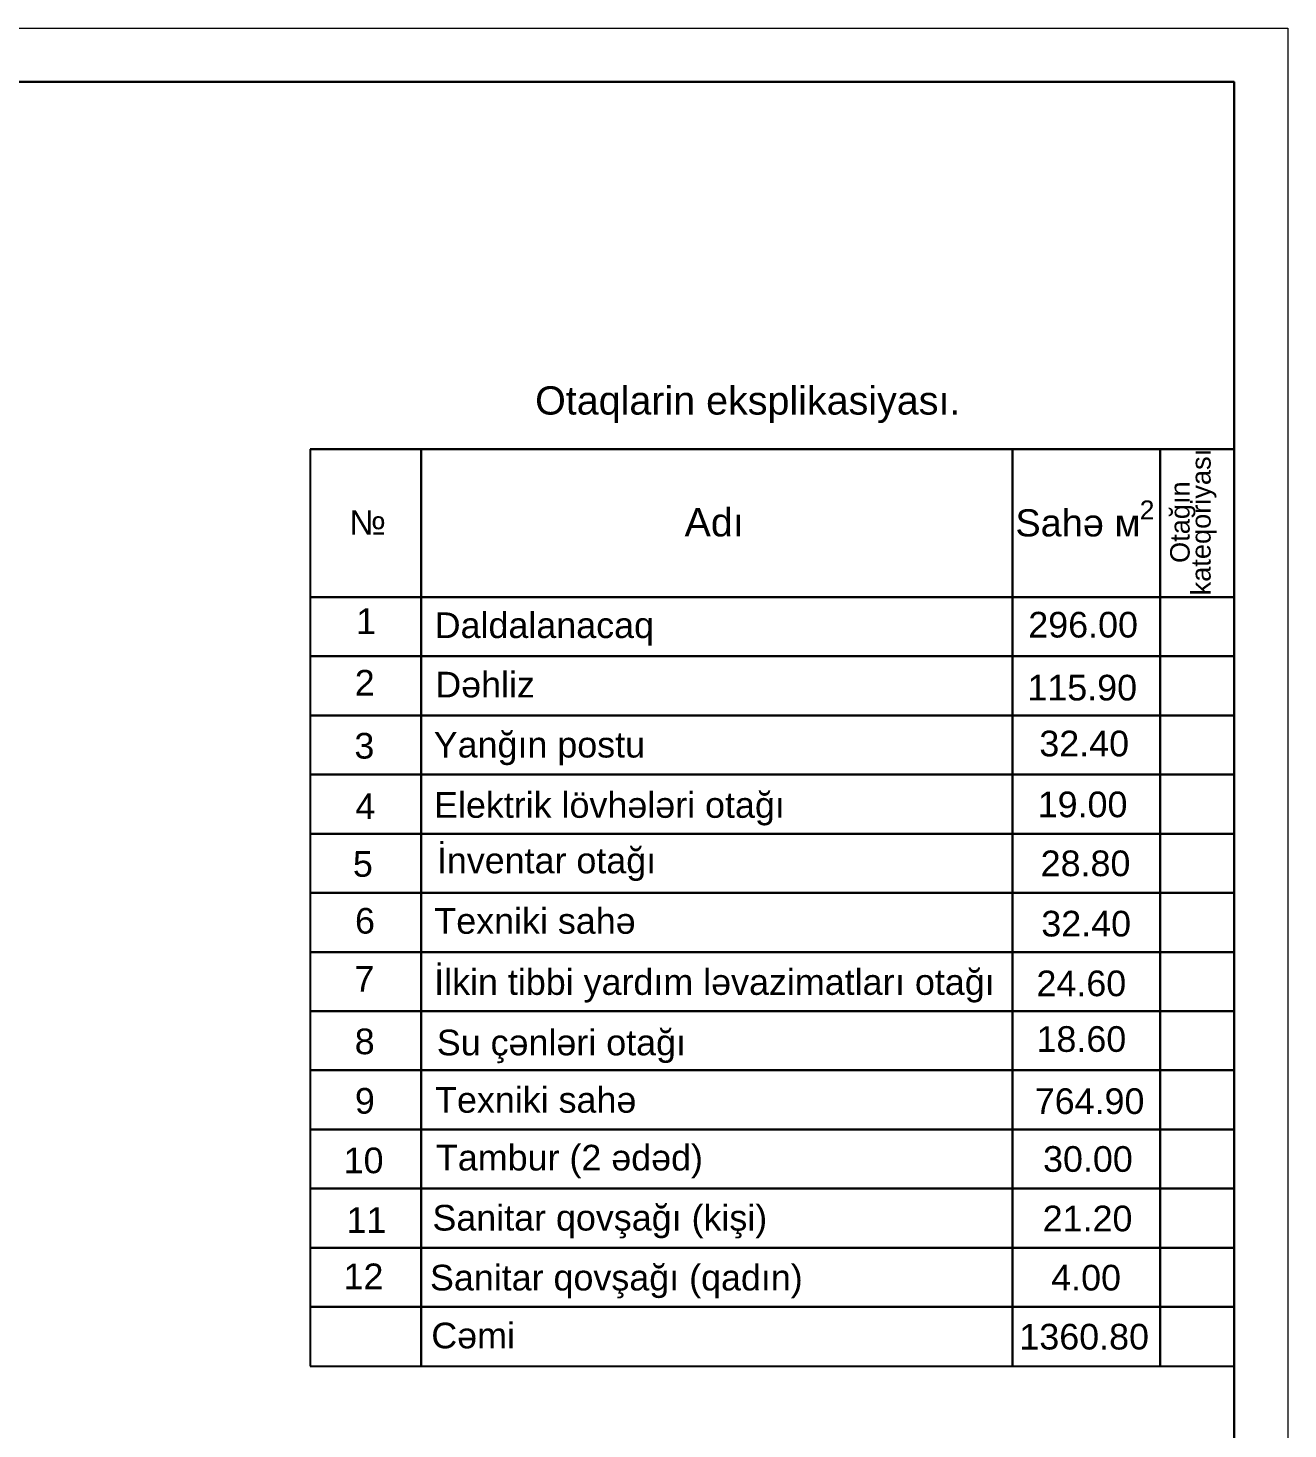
# Model space of a CAD drawing. Header units: millimetres. Extents: x 895788 to 1136524, y -21936 to 400945.
# Drawn here: x 973996 to 998409, y 90870 to 118012 of the extents above; entities that cross this region are included whole.
import ezdxf

# ---------------------------------------------------------------- set-up
doc = ezdxf.new("R2010")
doc.units = ezdxf.units.MM
for name, color, linetype, lineweight in [('0_Ном._пера__21', 7, 'Continuous', 30), ('0_Ном._пера__7_Ном._пера__7', 7, 'Continuous', 60), ('невидимка_Ном._пера__41', 7, 'Continuous', 25), ('перегородка_Ном._пера__7_Ном._пера__7', 7, 'Continuous', 60), ('размер2_Ном._пера__148', 7, 'Continuous', 50)]:
    doc.layers.add(name, color=color, linetype=linetype, lineweight=lineweight)
doc.styles.add('СГЕНЕРИР_СТИЛЬ_1', font='arial.ttf')

msp = doc.modelspace()

# ---------------------------------------------------------------- linework, layer by layer
at = {"lineweight": 30}
msp.add_lwpolyline([(914982.475, 116969.071), (997365.803, 116969.071), (997365.803, 57110.805), (914982.475, 57110.805)], close=True, dxfattribs=at)
at = {"layer": 'невидимка_Ном._пера__41', "color": 7, "linetype": 'Continuous', "lineweight": 20, "flags": 128}
msp.add_lwpolyline([(910811.168, 118011.898), (998408.63, 118011.898), (998408.63, 56067.979), (910811.168, 56067.979)], close=True, dxfattribs=at)
at = {"layer": 'размер2_Ном._пера__148', "linetype": 'Continuous', "lineweight": 25}
for p, q in [((979462.141, 109850.043), (997365.803, 109850.043)), ((979462.141, 109850.043), (979462.141, 106985.457)), ((981610.58, 109850.043), (979462.141, 109850.043)), ((993068.924, 109850.043), (981610.58, 109850.043)), ((981610.58, 109850.043), (981610.58, 106985.457)), ((981610.58, 106985.457), (981610.58, 109850.043)), ((993068.924, 109850.043), (993068.924, 106985.457)), ((995933.51, 109850.043), (993068.924, 109850.043)), ((993068.924, 106985.457), (993068.924, 109850.043)), ((995933.51, 109850.043), (995933.51, 106985.457)), ((997365.803, 109850.043), (995933.51, 109850.043)), ((995933.51, 106985.457), (995933.51, 109850.043)), ((997365.803, 106985.457), (997365.803, 109850.043)), ((981610.58, 106985.457), (979462.141, 106985.457)), ((979462.141, 106985.457), (979462.141, 105839.623)), ((979462.141, 106985.457), (981610.58, 106985.457)), ((993068.924, 106985.457), (981610.58, 106985.457)), ((981610.58, 106985.457), (981610.58, 105839.623)), ((981610.58, 105839.623), (981610.58, 106985.457)), ((981610.58, 106985.457), (993068.924, 106985.457)), ((995933.51, 106985.457), (993068.924, 106985.457)), ((993068.924, 106985.457), (993068.924, 105839.623)), ((993068.924, 105839.623), (993068.924, 106985.457)), ((993068.924, 106985.457), (995933.51, 106985.457)), ((997365.803, 106985.457), (995933.51, 106985.457)), ((995933.51, 106985.457), (995933.51, 105839.623)), ((995933.51, 105839.623), (995933.51, 106985.457)), ((995933.51, 106985.457), (997365.803, 106985.457)), ((997365.803, 105839.623), (997365.803, 106985.457)), ((981610.58, 105839.623), (979462.141, 105839.623)), ((979462.141, 105839.623), (979462.141, 104693.789)), ((979462.141, 105839.623), (981610.58, 105839.623)), ((993068.924, 105839.623), (981610.58, 105839.623)), ((981610.58, 105839.623), (981610.58, 104693.789)), ((981610.58, 104693.789), (981610.58, 105839.623)), ((981610.58, 105839.623), (993068.924, 105839.623)), ((995933.51, 105839.623), (993068.924, 105839.623)), ((993068.924, 105839.623), (993068.924, 104693.789)), ((993068.924, 104693.789), (993068.924, 105839.623)), ((993068.924, 105839.623), (995933.51, 105839.623)), ((997365.803, 105839.623), (995933.51, 105839.623)), ((995933.51, 105839.623), (995933.51, 104693.789)), ((995933.51, 104693.789), (995933.51, 105839.623)), ((995933.51, 105839.623), (997365.803, 105839.623)), ((997365.803, 104693.789), (997365.803, 105839.623)), ((981610.58, 104693.789), (979462.141, 104693.789)), ((979462.141, 104693.789), (979462.141, 103547.954)), ((979462.141, 104693.789), (981610.58, 104693.789)), ((993068.924, 104693.789), (981610.58, 104693.789)), ((981610.58, 104693.789), (981610.58, 103547.954)), ((981610.58, 103547.954), (981610.58, 104693.789)), ((981610.58, 104693.789), (993068.924, 104693.789)), ((995933.51, 104693.789), (993068.924, 104693.789)), ((993068.924, 104693.789), (993068.924, 103547.954)), ((993068.924, 103547.954), (993068.924, 104693.789)), ((993068.924, 104693.789), (995933.51, 104693.789)), ((997365.803, 104693.789), (995933.51, 104693.789)), ((995933.51, 104693.789), (995933.51, 103547.954)), ((995933.51, 103547.954), (995933.51, 104693.789)), ((995933.51, 104693.789), (997365.803, 104693.789)), ((997365.803, 103547.954), (997365.803, 104693.789)), ((981610.58, 103547.954), (979462.141, 103547.954)), ((979462.141, 103547.954), (979462.141, 102402.12)), ((979462.141, 103547.954), (981610.58, 103547.954)), ((993068.924, 103547.954), (981610.58, 103547.954)), ((981610.58, 103547.954), (981610.58, 102402.12)), ((981610.58, 102402.12), (981610.58, 103547.954)), ((981610.58, 103547.954), (993068.924, 103547.954)), ((995933.51, 103547.954), (993068.924, 103547.954)), ((993068.924, 103547.954), (993068.924, 102402.12)), ((993068.924, 102402.12), (993068.924, 103547.954)), ((993068.924, 103547.954), (995933.51, 103547.954)), ((997365.803, 103547.954), (995933.51, 103547.954)), ((995933.51, 103547.954), (995933.51, 102402.12)), ((995933.51, 102402.12), (995933.51, 103547.954)), ((995933.51, 103547.954), (997365.803, 103547.954)), ((997365.803, 102402.12), (997365.803, 103547.954)), ((981610.58, 102402.12), (979462.141, 102402.12)), ((979462.141, 102402.12), (979462.141, 101256.285)), ((979462.141, 102402.12), (981610.58, 102402.12)), ((993068.924, 102402.12), (981610.58, 102402.12)), ((981610.58, 102402.12), (981610.58, 101256.285)), ((981610.58, 101256.285), (981610.58, 102402.12)), ((981610.58, 102402.12), (993068.924, 102402.12)), ((995933.51, 102402.12), (993068.924, 102402.12)), ((993068.924, 102402.12), (993068.924, 101256.285)), ((993068.924, 101256.285), (993068.924, 102402.12)), ((993068.924, 102402.12), (995933.51, 102402.12)), ((997365.803, 102402.12), (995933.51, 102402.12)), ((995933.51, 102402.12), (995933.51, 101256.285)), ((995933.51, 101256.285), (995933.51, 102402.12)), ((995933.51, 102402.12), (997365.803, 102402.12)), ((997365.803, 101256.285), (997365.803, 102402.12)), ((981610.58, 101256.285), (979462.141, 101256.285)), ((979462.141, 101256.285), (979462.141, 100110.451)), ((979462.141, 101256.285), (981610.58, 101256.285)), ((993068.924, 101256.285), (981610.58, 101256.285)), ((981610.58, 101256.285), (981610.58, 100110.451)), ((981610.58, 100110.451), (981610.58, 101256.285)), ((981610.58, 101256.285), (993068.924, 101256.285)), ((995933.51, 101256.285), (993068.924, 101256.285)), ((993068.924, 101256.285), (993068.924, 100110.451)), ((993068.924, 100110.451), (993068.924, 101256.285)), ((993068.924, 101256.285), (995933.51, 101256.285)), ((997365.803, 101256.285), (995933.51, 101256.285)), ((995933.51, 101256.285), (995933.51, 100110.451)), ((995933.51, 100110.451), (995933.51, 101256.285)), ((995933.51, 101256.285), (997365.803, 101256.285)), ((997365.803, 100110.451), (997365.803, 101256.285)), ((981610.58, 100110.451), (979462.141, 100110.451)), ((979462.141, 100110.451), (979462.141, 98964.617)), ((979462.141, 100110.451), (981610.58, 100110.451)), ((993068.924, 100110.451), (981610.58, 100110.451)), ((981610.58, 100110.451), (981610.58, 98964.617)), ((981610.58, 98964.617), (981610.58, 100110.451)), ((981610.58, 100110.451), (993068.924, 100110.451)), ((995933.51, 100110.451), (993068.924, 100110.451)), ((993068.924, 100110.451), (993068.924, 98964.617)), ((993068.924, 98964.617), (993068.924, 100110.451)), ((993068.924, 100110.451), (995933.51, 100110.451)), ((997365.803, 100110.451), (995933.51, 100110.451)), ((995933.51, 100110.451), (995933.51, 98964.617)), ((995933.51, 98964.617), (995933.51, 100110.451)), ((995933.51, 100110.451), (997365.803, 100110.451)), ((997365.803, 98964.617), (997365.803, 100110.451)), ((981610.58, 98964.617), (979462.141, 98964.617)), ((979462.141, 98964.617), (979462.141, 97818.782)), ((979462.141, 98964.617), (981610.58, 98964.617)), ((993068.924, 98964.617), (981610.58, 98964.617)), ((981610.58, 98964.617), (981610.58, 97818.782)), ((981610.58, 97818.782), (981610.58, 98964.617)), ((981610.58, 98964.617), (993068.924, 98964.617)), ((995933.51, 98964.617), (993068.924, 98964.617)), ((993068.924, 98964.617), (993068.924, 97818.782)), ((993068.924, 97818.782), (993068.924, 98964.617)), ((993068.924, 98964.617), (995933.51, 98964.617)), ((997365.803, 98964.617), (995933.51, 98964.617)), ((995933.51, 98964.617), (995933.51, 97818.782)), ((995933.51, 97818.782), (995933.51, 98964.617)), ((995933.51, 98964.617), (997365.803, 98964.617)), ((997365.803, 97818.782), (997365.803, 98964.617)), ((981610.58, 97818.782), (979462.141, 97818.782)), ((979462.141, 97818.782), (979462.141, 96672.948)), ((979462.141, 97818.782), (981610.58, 97818.782)), ((993068.924, 97818.782), (981610.58, 97818.782)), ((981610.58, 97818.782), (981610.58, 96672.948)), ((981610.58, 96672.948), (981610.58, 97818.782)), ((981610.58, 97818.782), (993068.924, 97818.782)), ((995933.51, 97818.782), (993068.924, 97818.782)), ((993068.924, 97818.782), (993068.924, 96672.948)), ((993068.924, 96672.948), (993068.924, 97818.782)), ((993068.924, 97818.782), (995933.51, 97818.782)), ((997365.803, 97818.782), (995933.51, 97818.782)), ((995933.51, 97818.782), (995933.51, 96672.948)), ((995933.51, 96672.948), (995933.51, 97818.782)), ((995933.51, 97818.782), (997365.803, 97818.782)), ((997365.803, 96672.948), (997365.803, 97818.782)), ((981610.58, 96672.948), (979462.141, 96672.948)), ((979462.141, 96672.948), (979462.141, 95527.114)), ((979462.141, 96672.948), (981610.58, 96672.948)), ((993068.924, 96672.948), (981610.58, 96672.948)), ((981610.58, 96672.948), (981610.58, 95527.114)), ((981610.58, 95527.114), (981610.58, 96672.948)), ((981610.58, 96672.948), (993068.924, 96672.948)), ((995933.51, 96672.948), (993068.924, 96672.948)), ((993068.924, 96672.948), (993068.924, 95527.114)), ((993068.924, 95527.114), (993068.924, 96672.948)), ((993068.924, 96672.948), (995933.51, 96672.948)), ((997365.803, 96672.948), (995933.51, 96672.948)), ((995933.51, 96672.948), (995933.51, 95527.114)), ((995933.51, 95527.114), (995933.51, 96672.948)), ((995933.51, 96672.948), (997365.803, 96672.948)), ((997365.803, 95527.114), (997365.803, 96672.948)), ((981610.58, 95527.114), (979462.141, 95527.114)), ((979462.141, 95527.114), (979462.141, 94381.279)), ((979462.141, 95527.114), (981610.58, 95527.114)), ((993068.924, 95527.114), (981610.58, 95527.114)), ((981610.58, 95527.114), (981610.58, 94381.279)), ((981610.58, 94381.279), (981610.58, 95527.114)), ((981610.58, 95527.114), (993068.924, 95527.114)), ((995933.51, 95527.114), (993068.924, 95527.114)), ((993068.924, 95527.114), (993068.924, 94381.279)), ((993068.924, 94381.279), (993068.924, 95527.114)), ((993068.924, 95527.114), (995933.51, 95527.114)), ((997365.803, 95527.114), (995933.51, 95527.114)), ((995933.51, 95527.114), (995933.51, 94381.279)), ((995933.51, 94381.279), (995933.51, 95527.114)), ((995933.51, 95527.114), (997365.803, 95527.114)), ((997365.803, 94381.279), (997365.803, 95527.114)), ((981610.58, 94381.279), (979462.141, 94381.279)), ((979462.141, 94381.279), (979462.141, 93235.445)), ((979462.141, 94381.279), (981610.58, 94381.279)), ((993068.924, 94381.279), (981610.58, 94381.279)), ((981610.58, 94381.279), (981610.58, 93235.445)), ((981610.58, 93235.445), (981610.58, 94381.279)), ((981610.58, 94381.279), (993068.924, 94381.279)), ((995933.51, 94381.279), (993068.924, 94381.279)), ((993068.924, 94381.279), (993068.924, 93235.445)), ((993068.924, 93235.445), (993068.924, 94381.279)), ((993068.924, 94381.279), (995933.51, 94381.279)), ((997365.803, 94381.279), (995933.51, 94381.279)), ((995933.51, 94381.279), (995933.51, 93235.445)), ((995933.51, 93235.445), (995933.51, 94381.279)), ((995933.51, 94381.279), (997365.803, 94381.279)), ((997365.803, 93235.445), (997365.803, 94381.279)), ((981610.58, 93235.445), (979462.141, 93235.445)), ((979462.141, 93235.445), (979462.141, 92089.611)), ((979462.141, 93235.445), (981610.58, 93235.445)), ((993068.924, 93235.445), (981610.58, 93235.445)), ((981610.58, 93235.445), (981610.58, 92089.611)), ((981610.58, 92089.611), (981610.58, 93235.445)), ((981610.58, 93235.445), (993068.924, 93235.445)), ((995933.51, 93235.445), (993068.924, 93235.445)), ((993068.924, 93235.445), (993068.924, 92089.611)), ((993068.924, 92089.611), (993068.924, 93235.445)), ((993068.924, 93235.445), (995933.51, 93235.445)), ((997365.803, 93235.445), (995933.51, 93235.445)), ((995933.51, 93235.445), (995933.51, 92089.611)), ((995933.51, 92089.611), (995933.51, 93235.445)), ((995933.51, 93235.445), (997365.803, 93235.445)), ((997365.803, 92089.611), (997365.803, 93235.445)), ((979462.141, 92089.611), (981610.58, 92089.611)), ((981610.58, 92089.611), (993068.924, 92089.611)), ((993068.924, 92089.611), (995933.51, 92089.611)), ((995933.51, 92089.611), (997365.803, 92089.611))]:
    msp.add_line(p, q, dxfattribs=at)

# ---------------------------------------------------------------- texts
at = {"layer": '0_Ном._пера__21', "linetype": 'Continuous', "insert": (987941.025, 110713.77), "char_height": 547.05857, "width": 9192.61246, "attachment_point": 5, "style": 'СГЕНЕРИР_СТИЛЬ_1'}
msp.add_mtext('{\\fArial|b0|i0|c238|p38;Otaqlarin eksplikasiyası.}', dxfattribs=at)
at = {"layer": '0_Ном._пера__7_Ном._пера__7', "lineweight": 50, "style": 'СГЕНЕРИР_СТИЛЬ_1'}
for s, height, p in [('kateqoriyası', 377.01373, (996909.87, 107020.039)), ('Otağın', 377.0137, (996502.986, 107647.667))]:
    msp.add_text(s, height=height, rotation=90, dxfattribs=at).set_placement(p)
for s, height, p in [('2', 367.939, (995536.032, 108490.79)), ('Ad', 547.0586, (986716.596, 108162.953)), ('ı', 547.059, (987651.372, 108162.953)), ('Sahə м', 525.6276, (993127.324, 108162.172)), ('1', 497.358, (980351.752, 106271.218)), ('2', 497.358, (980326.351, 105078.542)), ('3', 497.358, (980319.456, 103858.099)), ('4', 497.358, (980337.806, 102685.326)), ('6', 497.358, (980331.072, 100466.982)), ('7', 497.358, (980319.345, 99341.143)), ('8', 497.358, (980325.428, 98130.454)), ('9', 497.358, (980329.579, 96978.967)), ('10', 497.3581, (980111.575, 95824.917)), ('11', 497.3581, (980166.024, 94669.173)), ('12', 497.3581, (980109.692, 93578.091))]:
    msp.add_text(s, height=height, dxfattribs=at).set_placement(p)
at = {"layer": '0_Ном._пера__7_Ном._пера__7', "color": 7, "lineweight": 50, "style": 'СГЕНЕРИР_СТИЛЬ_1'}
msp.add_text('5', height=497.358, dxfattribs=at).set_placement((980290.487, 101568.373))
at = {"layer": '0_Ном._пера__7_Ном._пера__7', "linetype": 'Continuous', "insert": (980576.105, 108431.848), "char_height": 473.0576, "attachment_point": 5, "style": 'СГЕНЕРИР_СТИЛЬ_1'}
msp.add_mtext('{№}', dxfattribs=at)
at = {"layer": 'перегородка_Ном._пера__7_Ном._пера__7', "lineweight": 50, "style": 'СГЕНЕРИР_СТИЛЬ_1'}
for s, height, p in [('Daldalanacaq', 497.35805, (981875.519, 106193.412)), ('Dəhliz', 497.3581, (981886.784, 105043.296)), ('115', 497.3581, (993359.277, 104983.99)), ('.90', 497.3581, (994518.535, 104983.99)), ('Yanğın postu', 497.35805, (981856.475, 103878.772)), ('3', 497.358, (993590.516, 103901.35)), ('2', 497.358, (993976.935, 103901.35)), ('4', 497.358, (994556.395, 103901.35)), ('0', 497.358, (994942.814, 103901.35)), ('.', 497.358, (994363.355, 103901.35)), ('Elektrik lövhələri ota', 497.35805, (981862.977, 102710.516)), ('ğı', 497.3581, (988080.292, 102710.516)), ('19', 497.3581, (993559.528, 102721.637)), ('0', 497.358, (994525.407, 102721.637)), ('0', 497.358, (994911.826, 102721.637)), ('.', 497.358, (994332.367, 102721.637)), ('Texniki sahə', 497.35805, (981868.81, 100464.113)), ('32', 497.3581, (993628.858, 100411.442)), ('4', 497.358, (994594.737, 100411.442)), ('0', 497.358, (994981.156, 100411.442)), ('.', 497.358, (994401.697, 100411.442)), ('İ', 497.358, (981865.389, 99280.582)), ('lkin tibbi yard', 497.35805, (982058.429, 99280.582)), ('ı', 497.358, (986113.288, 99280.582)), ('m ləvazimatlar', 497.35805, (986306.328, 99280.582)), ('ı ', 497.3581, (990794.425, 99280.582)), ('ota', 497.3581, (991180.505, 99280.582)), ('ğı', 497.3581, (992146.384, 99280.582)), ('24', 497.3581, (993535.189, 99254.439)), ('6', 497.358, (994501.067, 99254.439)), ('0', 497.358, (994887.487, 99254.439)), ('.', 497.358, (994308.027, 99254.439)), ('Su çənləri otağı', 497.35805, (981916.374, 98109.019)), ('1', 497.358, (993536.204, 98176.119)), ('8', 497.358, (993922.623, 98176.119)), ('6', 497.358, (994502.083, 98176.119)), ('0', 497.358, (994888.502, 98176.119)), ('.', 497.358, (994309.043, 98176.119)), ('Texniki sahə', 497.35805, (981882.641, 96997.13)), ('764.90', 497.3581, (993502.046, 96972.541)), ('Tambur (2 ədəd)', 497.35805, (981899.366, 95877.807)), ('30', 497.3581, (993662.92, 95852.019)), ('0', 497.358, (994628.799, 95852.019)), ('0', 497.358, (995015.219, 95852.019)), ('.', 497.358, (994435.759, 95852.019)), ('Sanitar qov', 497.35805, (981831.068, 94713.915)), ('ş', 497.358, (985345.822, 94713.915)), ('a', 497.358, (985693.227, 94713.915)), ('ğı ', 497.3581, (986079.646, 94713.915)), ('(ki', 497.3581, (986852.146, 94713.915)), ('ş', 497.358, (987585.291, 94713.915)), ('i)', 497.3581, (987932.695, 94713.915)), ('21', 497.3581, (993655.645, 94699.462)), ('2', 497.358, (994621.524, 94699.462)), ('0', 497.358, (995007.944, 94699.462)), ('.', 497.358, (994428.484, 94699.462)), ('Sanitar qov', 497.35805, (981783.991, 93553.636)), ('ş', 497.358, (985298.745, 93553.636)), ('a', 497.358, (985646.149, 93553.636)), ('ğı ', 497.3581, (986032.569, 93553.636)), ('(qad', 497.3581, (986805.068, 93553.636)), ('ı', 497.358, (988195.703, 93553.636)), ('n)', 497.3581, (988388.743, 93553.636)), ('4', 497.358, (993820.743, 93552.853)), ('0', 497.358, (994400.202, 93552.853)), ('0', 497.358, (994786.622, 93552.853)), ('.', 497.358, (994207.162, 93552.853)), ('Cəmi', 497.3581, (981809.232, 92432.065))]:
    msp.add_text(s, height=height, dxfattribs=at).set_placement(p)
at = {"layer": 'перегородка_Ном._пера__7_Ном._пера__7', "color": 7, "lineweight": 50, "style": 'СГЕНЕРИР_СТИЛЬ_1'}
for s, height, p in [('296.00', 497.3581, (993377.092, 106203.291)), ('İnventar otağı', 497.35805, (981918.153, 101635.21)), ('28.80', 497.3581, (993616.573, 101579.798))]:
    msp.add_text(s, height=height, dxfattribs=at).set_placement(p)
at = {"layer": 'перегородка_Ном._пера__7_Ном._пера__7', "color": 18, "lineweight": 50, "true_color": 0x000000, "style": 'СГЕНЕРИР_СТИЛЬ_1'}
for s, height, p in [('13', 497.3581, (993203.962, 92409.392)), ('60', 497.3581, (993976.801, 92409.392)), ('8', 497.358, (994942.679, 92409.392)), ('0', 497.358, (995329.099, 92409.392)), ('.', 497.358, (994749.639, 92409.392))]:
    msp.add_text(s, height=height, dxfattribs=at).set_placement(p)

doc.saveas('drawing.dxf')
